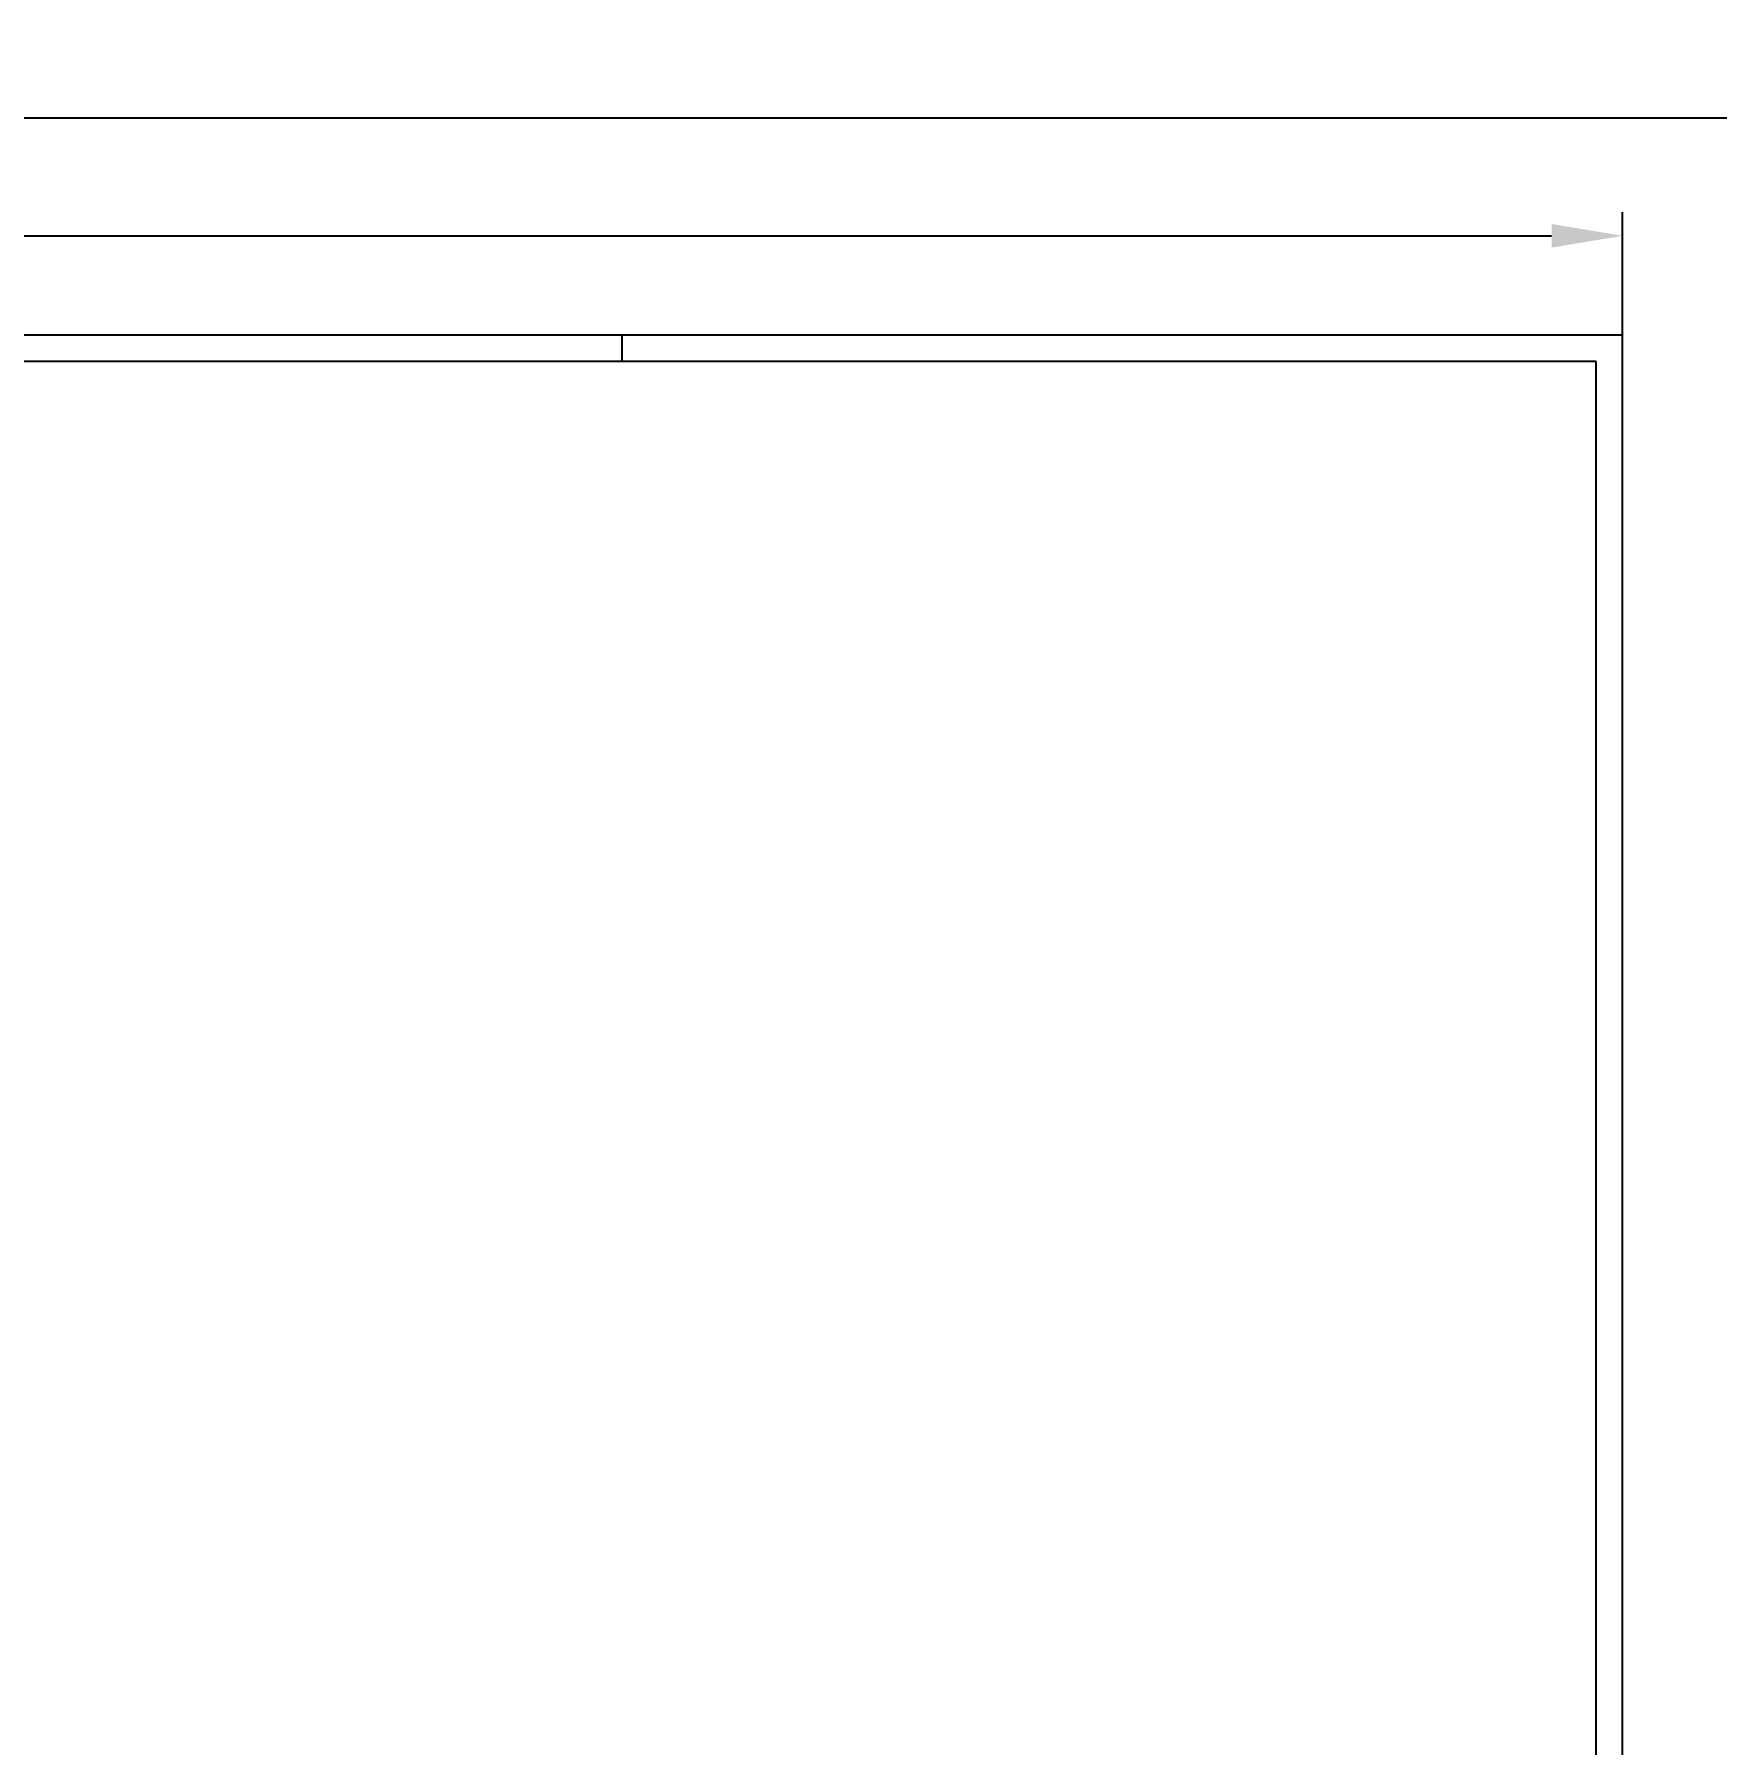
# Model space of a CAD drawing. Header units: millimetres. Extents: x -80 to 17556, y -2605 to 646.
# Drawn here: x 533.6 to 854, y 320.6 to 646.3 of the extents above; entities that cross this region are included whole.
import ezdxf

# ---------------------------------------------------------------- set-up
doc = ezdxf.new("R2010")
doc.units = ezdxf.units.MM
doc.header["$LTSCALE"] = 2
doc.layers.add('2', color=7, linetype='Continuous', lineweight=25)
doc.layers.add('5', color=7, linetype='Continuous', lineweight=25)
doc.layers.add('FRAME51', color=7, linetype='Continuous')
doc.styles.add('Arial', font='arial.ttf')
doc.styles.add('MONOSPACE821BT', font='monos.ttf', dxfattribs={"width": 0.8})
doc.styles.add('S07', font='simplex.shx', dxfattribs={"width": 0.7})
doc.styles.add('SIMPLEX', font='simplex.shx', dxfattribs={"width": 0.8})
doc.dimstyles.new('WALTER_1$0', dxfattribs={"dimtxt": 3.5, "dimasz": 4.5, "dimexe": 1.5, "dimexo": 0, "dimgap": 1.2, "dimtad": 1, "dimdec": 3, "dimdsep": 46, "dimtxsty": 'S07', "dimcen": 2.3, "dimclrd": 256, "dimclre": 256, "dimclrt": 256, "dimadec": 0, "dimazin": 0, "dimtfac": 0.6, "dimtdec": 3, "dimtmove": 0, "dimatfit": 3, "dimfxl": 1, "dimtolj": 1, "dimarcsym": 0})

# ---------------------------------------------------------------- blocks, each defined once
blk = doc.blocks.new('RAHMEN_RAHM-A1Q')
at = {"layer": '5', "color": 7, "linetype": 'Continuous'}
for p, q in [((836, 589), (-5, 589)), ((836, -5), (836, 589))]:
    blk.add_line(p, q, dxfattribs=at)
at = {"layer": '5', "color": 3}
blk.add_line((645.5, 589), (645.5, 584), dxfattribs=at)
at = {"layer": '5', "color": 4, "linetype": 'Continuous'}
for p, q in [((831, 584), (0, 584)), ((831, 0), (831, 584))]:
    blk.add_line(p, q, dxfattribs=at)
at = {"layer": 'FRAME51', "style": 'Arial'}
for tag, p in [('CAD_KDZNR', (1.36, 580.62)), ('KDZNR', (47.61, 580.02)), ('CAD_KDMAT_PROMPT', (1.36, 575.62)), ('KDMAT', (47.61, 575.02))]:
    blk.add_attdef(tag, p, '', height=1.8, dxfattribs=at)
at = {"layer": 'FRAME51', "flags": 1}
for tag, p in [('FILENAME', (739.82, -2.19)), ('KBZ', (751.5, -2.19))]:
    blk.add_attdef(tag, p, '', height=1, dxfattribs=at)
at = {"layer": 'FRAME51', "style": 'SIMPLEX', "width": 0.7}
for tag, p in [('MADR_INIT', (756.63, -3.52)), ('DATUM', (782.13, -3.52))]:
    blk.add_attdef(tag, p, '', height=2.5, dxfattribs=at)
blk = doc.blocks.new('*D26')
at = {"layer": '2', "lineweight": -2, "transparency": 16777216}
for p, q in [((-5, 589), (-5, 612.4)), ((836, 589), (836, 612.4)), ((8.5, 607.9), (822.5, 607.9))]:
    blk.add_line(p, q, dxfattribs=at)
at = {"layer": '2', "transparency": 16777216}
for points in [[(8.5, 610.15), (8.5, 605.65), (-5, 607.9)], [(822.5, 610.15), (822.5, 605.65), (836, 607.9)]]:
    blk.add_solid(points, dxfattribs=at)
at = {"layer": 'Defpoints', "color": 0, "transparency": 16777216}
for p in [(836, 607.9), (-5, 589), (836, 589)]:
    blk.add_point(p, dxfattribs=at)
at = {"layer": '2', "transparency": 16777216, "insert": (415.5, 616.94), "char_height": 10.5, "attachment_point": 5, "style": 'MONOSPACE821BT'}
blk.add_mtext('\\A1;841', dxfattribs=at)
blk = doc.blocks.new('*D27')
at = {"layer": '2', "lineweight": -2, "transparency": 16777216}
for p, q in [((-5, 589), (-5, 634.86)), ((875, 589), (875, 634.86)), ((8.5, 630.36), (861.5, 630.36))]:
    blk.add_line(p, q, dxfattribs=at)
at = {"layer": '2', "transparency": 16777216}
for points in [[(8.5, 632.61), (8.5, 628.11), (-5, 630.36)], [(861.5, 632.61), (861.5, 628.11), (875, 630.36)]]:
    blk.add_solid(points, dxfattribs=at)
at = {"layer": 'Defpoints', "color": 0, "transparency": 16777216}
for p in [(875, 630.36), (-5, 589), (875, 589)]:
    blk.add_point(p, dxfattribs=at)
at = {"layer": '2', "transparency": 16777216, "insert": (435, 639.39), "char_height": 10.5, "attachment_point": 5, "style": 'MONOSPACE821BT'}
blk.add_mtext('\\A1;880', dxfattribs=at)

msp = doc.modelspace()

# ---------------------------------------------------------------- block references
at = {"layer": 'FRAME51'}
msp.add_blockref('RAHMEN_RAHM-A1Q', (0, 0), dxfattribs=at)

# ---------------------------------------------------------------- dimensions: what is measured, and where the dimension line sits
at = {"layer": '2'}
for base, p2, picture, middle in [((875, 630.3553), (875, 589), '*D27', (435, 639.3898)), ((836, 607.9013), (836, 589), '*D26', (415.5, 616.9358))]:
    dim = msp.add_linear_dim(base=base, p1=(-5, 589), p2=p2, dimstyle='WALTER_1$0', override={"dimscale": 3, "dimtxsty": 'MONOSPACE821BT'}, dxfattribs=at)
    dim.commit()
    dim.dimension.update_dxf_attribs({"geometry": picture, "text_midpoint": middle})

doc.saveas('drawing.dxf')
